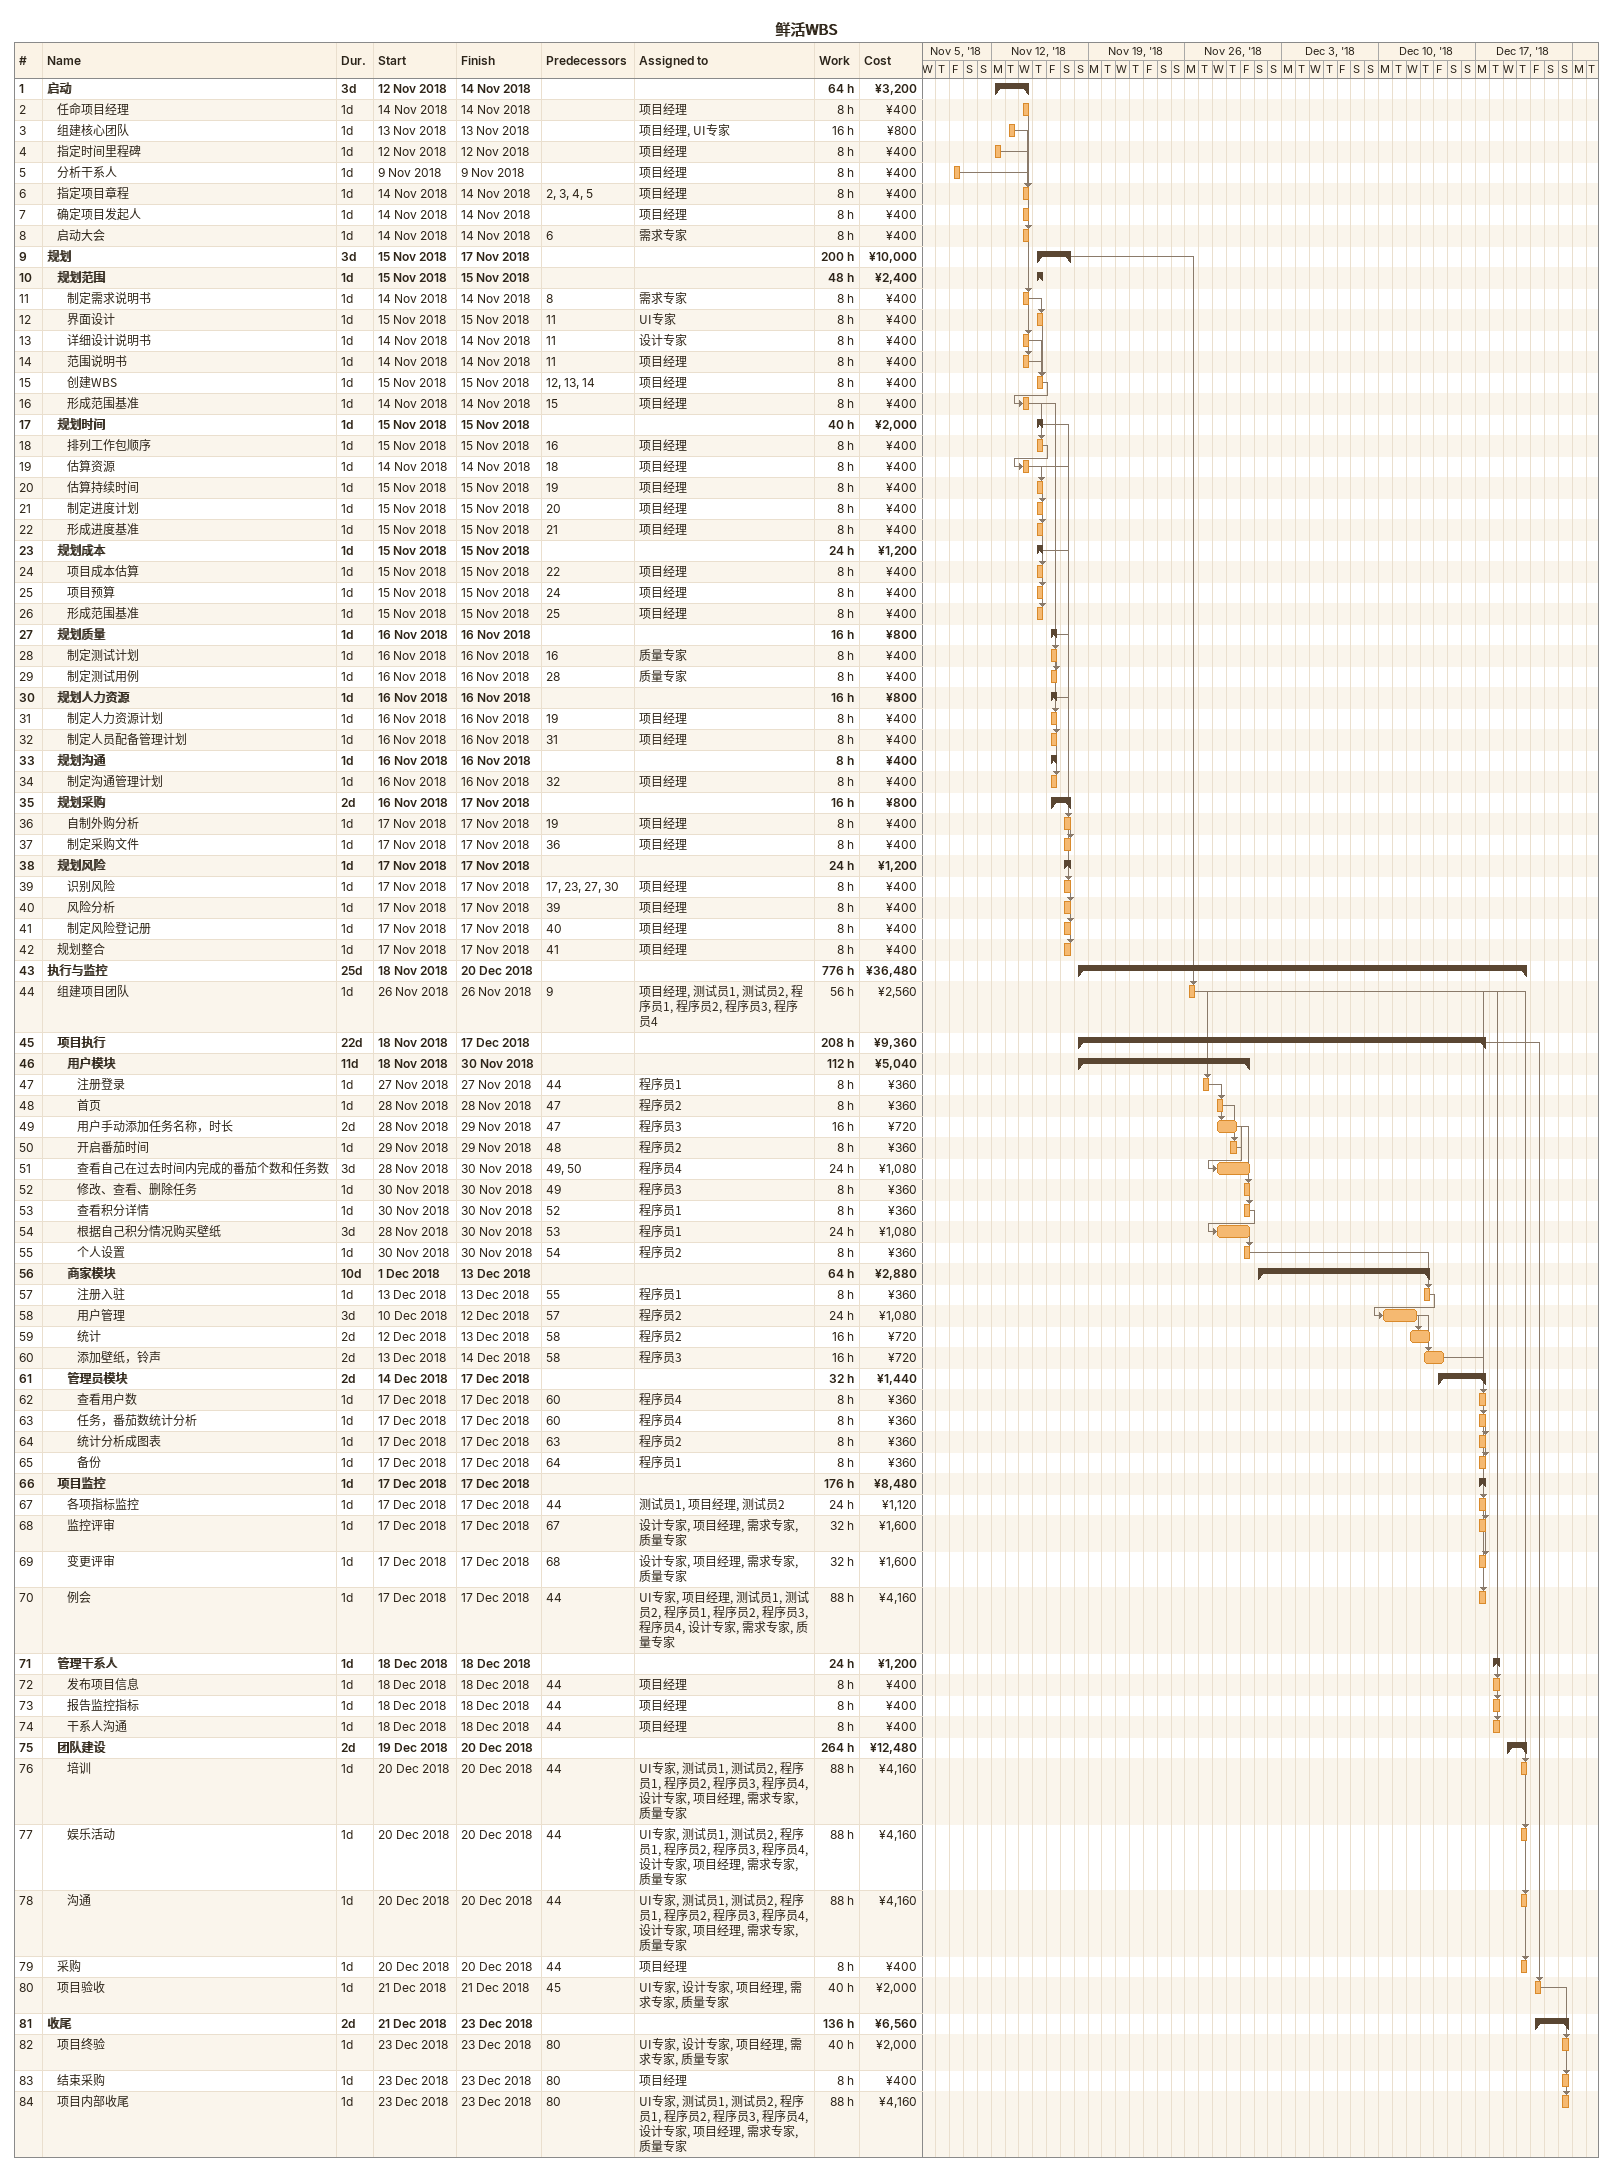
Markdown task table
鲜活WBS

| ID | Level | Task | Duration | Start | Finish | Predecessors | Resources | Work (h) | Cost (¥) |
|---|---|---|---|---|---|---|---|---|---|
| 1 | 1 | **启动** | 3d | 2018-11-12 | 2018-11-14 |  |  | 64 | 3200 |
| 2 | 2 | 任命项目经理 | 1d | 2018-11-14 | 2018-11-14 |  | 项目经理 | 8 | 400 |
| 3 | 2 | 组建核心团队 | 1d | 2018-11-13 | 2018-11-13 |  | 项目经理, UI专家 | 16 | 800 |
| 4 | 2 | 指定时间里程碑 | 1d | 2018-11-12 | 2018-11-12 |  | 项目经理 | 8 | 400 |
| 5 | 2 | 分析干系人 | 1d | 2018-11-09 | 2018-11-09 |  | 项目经理 | 8 | 400 |
| 6 | 2 | 指定项目章程 | 1d | 2018-11-14 | 2018-11-14 | 2, 3, 4, 5 | 项目经理 | 8 | 400 |
| 7 | 2 | 确定项目发起人 | 1d | 2018-11-14 | 2018-11-14 |  | 项目经理 | 8 | 400 |
| 8 | 2 | 启动大会 | 1d | 2018-11-14 | 2018-11-14 | 6 | 需求专家 | 8 | 400 |
| 9 | 1 | **规划** | 3d | 2018-11-15 | 2018-11-17 |  |  | 200 | 10000 |
| 10 | 2 | **规划范围** | 1d | 2018-11-15 | 2018-11-15 |  |  | 48 | 2400 |
| 11 | 3 | 制定需求说明书 | 1d | 2018-11-14 | 2018-11-14 | 8 | 需求专家 | 8 | 400 |
| 12 | 3 | 界面设计 | 1d | 2018-11-15 | 2018-11-15 | 11 | UI专家 | 8 | 400 |
| 13 | 3 | 详细设计说明书 | 1d | 2018-11-14 | 2018-11-14 | 11 | 设计专家 | 8 | 400 |
| 14 | 3 | 范围说明书 | 1d | 2018-11-14 | 2018-11-14 | 11 | 项目经理 | 8 | 400 |
| 15 | 3 | 创建WBS | 1d | 2018-11-15 | 2018-11-15 | 12, 13, 14 | 项目经理 | 8 | 400 |
| 16 | 3 | 形成范围基准 | 1d | 2018-11-14 | 2018-11-14 | 15 | 项目经理 | 8 | 400 |
| 17 | 2 | **规划时间** | 1d | 2018-11-15 | 2018-11-15 |  |  | 40 | 2000 |
| 18 | 3 | 排列工作包顺序 | 1d | 2018-11-15 | 2018-11-15 | 16 | 项目经理 | 8 | 400 |
| 19 | 3 | 估算资源 | 1d | 2018-11-14 | 2018-11-14 | 18 | 项目经理 | 8 | 400 |
| 20 | 3 | 估算持续时间 | 1d | 2018-11-15 | 2018-11-15 | 19 | 项目经理 | 8 | 400 |
| 21 | 3 | 制定进度计划 | 1d | 2018-11-15 | 2018-11-15 | 20 | 项目经理 | 8 | 400 |
| 22 | 3 | 形成进度基准 | 1d | 2018-11-15 | 2018-11-15 | 21 | 项目经理 | 8 | 400 |
| 23 | 2 | **规划成本** | 1d | 2018-11-15 | 2018-11-15 |  |  | 24 | 1200 |
| 24 | 3 | 项目成本估算 | 1d | 2018-11-15 | 2018-11-15 | 22 | 项目经理 | 8 | 400 |
| 25 | 3 | 项目预算 | 1d | 2018-11-15 | 2018-11-15 | 24 | 项目经理 | 8 | 400 |
| 26 | 3 | 形成范围基准 | 1d | 2018-11-15 | 2018-11-15 | 25 | 项目经理 | 8 | 400 |
| 27 | 2 | **规划质量** | 1d | 2018-11-16 | 2018-11-16 |  |  | 16 | 800 |
| 28 | 3 | 制定测试计划 | 1d | 2018-11-16 | 2018-11-16 | 16 | 质量专家 | 8 | 400 |
| 29 | 3 | 制定测试用例 | 1d | 2018-11-16 | 2018-11-16 | 28 | 质量专家 | 8 | 400 |
| 30 | 2 | **规划人力资源** | 1d | 2018-11-16 | 2018-11-16 |  |  | 16 | 800 |
| 31 | 3 | 制定人力资源计划 | 1d | 2018-11-16 | 2018-11-16 | 19 | 项目经理 | 8 | 400 |
| 32 | 3 | 制定人员配备管理计划 | 1d | 2018-11-16 | 2018-11-16 | 31 | 项目经理 | 8 | 400 |
| 33 | 2 | **规划沟通** | 1d | 2018-11-16 | 2018-11-16 |  |  | 8 | 400 |
| 34 | 3 | 制定沟通管理计划 | 1d | 2018-11-16 | 2018-11-16 | 32 | 项目经理 | 8 | 400 |
| 35 | 2 | **规划采购** | 2d | 2018-11-16 | 2018-11-17 |  |  | 16 | 800 |
| 36 | 3 | 自制外购分析 | 1d | 2018-11-17 | 2018-11-17 | 19 | 项目经理 | 8 | 400 |
| 37 | 3 | 制定采购文件 | 1d | 2018-11-17 | 2018-11-17 | 36 | 项目经理 | 8 | 400 |
| 38 | 2 | **规划风险** | 1d | 2018-11-17 | 2018-11-17 |  |  | 24 | 1200 |
| 39 | 3 | 识别风险 | 1d | 2018-11-17 | 2018-11-17 | 17, 23, 27, 30 | 项目经理 | 8 | 400 |
| 40 | 3 | 风险分析 | 1d | 2018-11-17 | 2018-11-17 | 39 | 项目经理 | 8 | 400 |
| 41 | 3 | 制定风险登记册 | 1d | 2018-11-17 | 2018-11-17 | 40 | 项目经理 | 8 | 400 |
| 42 | 2 | 规划整合 | 1d | 2018-11-17 | 2018-11-17 | 41 | 项目经理 | 8 | 400 |
| 43 | 1 | **执行与监控** | 25d | 2018-11-18 | 2018-12-20 |  |  | 776 | 36480 |
| 44 | 2 | 组建项目团队 | 1d | 2018-11-26 | 2018-11-26 | 9 | 项目经理, 测试员1, 测试员2, 程序员1, 程序员2, 程序员3, 程序员4 | 56 | 2560 |
| 45 | 2 | **项目执行** | 22d | 2018-11-18 | 2018-12-17 |  |  | 208 | 9360 |
| 46 | 3 | **用户模块** | 11d | 2018-11-18 | 2018-11-30 |  |  | 112 | 5040 |
| 47 | 4 | 注册登录 | 1d | 2018-11-27 | 2018-11-27 | 44 | 程序员1 | 8 | 360 |
| 48 | 4 | 首页 | 1d | 2018-11-28 | 2018-11-28 | 47 | 程序员2 | 8 | 360 |
| 49 | 4 | 用户手动添加任务名称，时长 | 2d | 2018-11-28 | 2018-11-29 | 47 | 程序员3 | 16 | 720 |
| 50 | 4 | 开启番茄时间 | 1d | 2018-11-29 | 2018-11-29 | 48 | 程序员2 | 8 | 360 |
| 51 | 4 | 查看自己在过去时间内完成的番茄个数和任务数 | 3d | 2018-11-28 | 2018-11-30 | 49, 50 | 程序员4 | 24 | 1080 |
| 52 | 4 | 修改、查看、删除任务 | 1d | 2018-11-30 | 2018-11-30 | 49 | 程序员3 | 8 | 360 |
| 53 | 4 | 查看积分详情 | 1d | 2018-11-30 | 2018-11-30 | 52 | 程序员1 | 8 | 360 |
| 54 | 4 | 根据自己积分情况购买壁纸 | 3d | 2018-11-28 | 2018-11-30 | 53 | 程序员1 | 24 | 1080 |
| 55 | 4 | 个人设置 | 1d | 2018-11-30 | 2018-11-30 | 54 | 程序员2 | 8 | 360 |
| 56 | 3 | **商家模块** | 10d | 2018-12-01 | 2018-12-13 |  |  | 64 | 2880 |
| 57 | 4 | 注册入驻 | 1d | 2018-12-13 | 2018-12-13 | 55 | 程序员1 | 8 | 360 |
| 58 | 4 | 用户管理 | 3d | 2018-12-10 | 2018-12-12 | 57 | 程序员2 | 24 | 1080 |
| 59 | 4 | 统计 | 2d | 2018-12-12 | 2018-12-13 | 58 | 程序员2 | 16 | 720 |
| 60 | 4 | 添加壁纸，铃声 | 2d | 2018-12-13 | 2018-12-14 | 58 | 程序员3 | 16 | 720 |
| 61 | 3 | **管理员模块** | 2d | 2018-12-14 | 2018-12-17 |  |  | 32 | 1440 |
| 62 | 4 | 查看用户数 | 1d | 2018-12-17 | 2018-12-17 | 60 | 程序员4 | 8 | 360 |
| 63 | 4 | 任务，番茄数统计分析 | 1d | 2018-12-17 | 2018-12-17 | 60 | 程序员4 | 8 | 360 |
| 64 | 4 | 统计分析成图表 | 1d | 2018-12-17 | 2018-12-17 | 63 | 程序员2 | 8 | 360 |
| 65 | 4 | 备份 | 1d | 2018-12-17 | 2018-12-17 | 64 | 程序员1 | 8 | 360 |
| 66 | 2 | **项目监控** | 1d | 2018-12-17 | 2018-12-17 |  |  | 176 | 8480 |
| 67 | 3 | 各项指标监控 | 1d | 2018-12-17 | 2018-12-17 | 44 | 测试员1, 项目经理, 测试员2 | 24 | 1120 |
| 68 | 3 | 监控评审 | 1d | 2018-12-17 | 2018-12-17 | 67 | 设计专家, 项目经理, 需求专家, 质量专家 | 32 | 1600 |
| 69 | 3 | 变更评审 | 1d | 2018-12-17 | 2018-12-17 | 68 | 设计专家, 项目经理, 需求专家, 质量专家 | 32 | 1600 |
| 70 | 3 | 例会 | 1d | 2018-12-17 | 2018-12-17 | 44 | UI专家, 项目经理, 测试员1, 测试员2, 程序员1, 程序员2, 程序员3, 程序员4, 设计专家, 需求专家, 质量专家 | 88 | 4160 |
| 71 | 2 | **管理干系人** | 1d | 2018-12-18 | 2018-12-18 |  |  | 24 | 1200 |
| 72 | 3 | 发布项目信息 | 1d | 2018-12-18 | 2018-12-18 | 44 | 项目经理 | 8 | 400 |
| 73 | 3 | 报告监控指标 | 1d | 2018-12-18 | 2018-12-18 | 44 | 项目经理 | 8 | 400 |
| 74 | 3 | 干系人沟通 | 1d | 2018-12-18 | 2018-12-18 | 44 | 项目经理 | 8 | 400 |
| 75 | 2 | **团队建设** | 2d | 2018-12-19 | 2018-12-20 |  |  | 264 | 12480 |
| 76 | 3 | 培训 | 1d | 2018-12-20 | 2018-12-20 | 44 | UI专家, 测试员1, 测试员2, 程序员1, 程序员2, 程序员3, 程序员4, 设计专家, 项目经理, 需求专家, 质量专家 | 88 | 4160 |
| 77 | 3 | 娱乐活动 | 1d | 2018-12-20 | 2018-12-20 | 44 | UI专家, 测试员1, 测试员2, 程序员1, 程序员2, 程序员3, 程序员4, 设计专家, 项目经理, 需求专家, 质量专家 | 88 | 4160 |
| 78 | 3 | 沟通 | 1d | 2018-12-20 | 2018-12-20 | 44 | UI专家, 测试员1, 测试员2, 程序员1, 程序员2, 程序员3, 程序员4, 设计专家, 项目经理, 需求专家, 质量专家 | 88 | 4160 |
| 79 | 2 | 采购 | 1d | 2018-12-20 | 2018-12-20 | 44 | 项目经理 | 8 | 400 |
| 80 | 2 | 项目验收 | 1d | 2018-12-21 | 2018-12-21 | 45 | UI专家, 设计专家, 项目经理, 需求专家, 质量专家 | 40 | 2000 |
| 81 | 1 | **收尾** | 2d | 2018-12-21 | 2018-12-23 |  |  | 136 | 6560 |
| 82 | 2 | 项目终验 | 1d | 2018-12-23 | 2018-12-23 | 80 | UI专家, 设计专家, 项目经理, 需求专家, 质量专家 | 40 | 2000 |
| 83 | 2 | 结束采购 | 1d | 2018-12-23 | 2018-12-23 | 80 | 项目经理 | 8 | 400 |
| 84 | 2 | 项目内部收尾 | 1d | 2018-12-23 | 2018-12-23 | 80 | UI专家, 测试员1, 测试员2, 程序员1, 程序员2, 程序员3, 程序员4, 设计专家, 项目经理, 需求专家, 质量专家 | 88 | 4160 |
